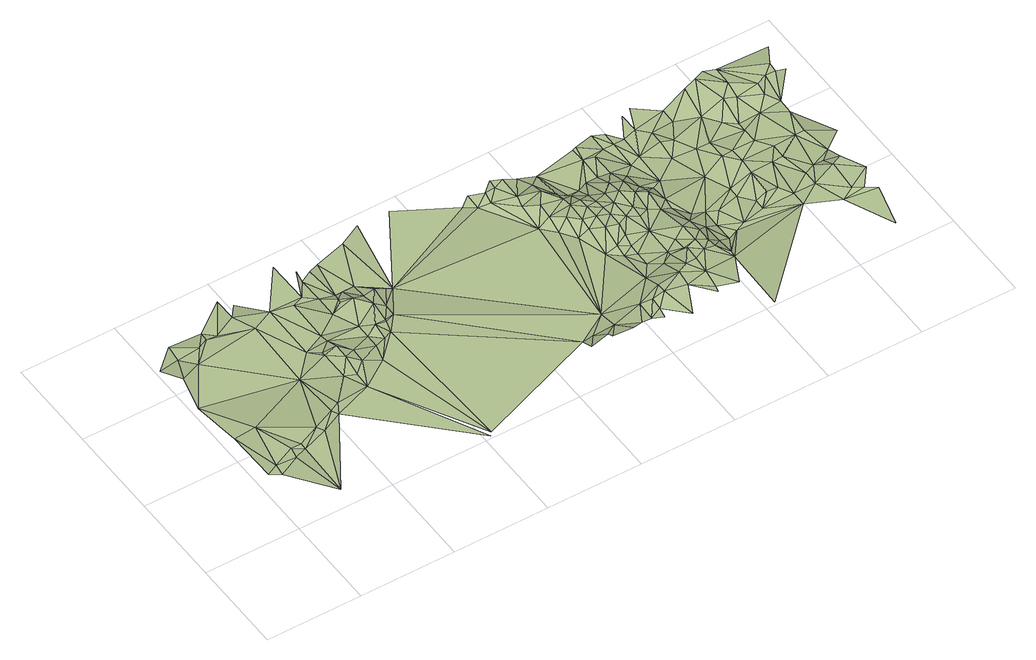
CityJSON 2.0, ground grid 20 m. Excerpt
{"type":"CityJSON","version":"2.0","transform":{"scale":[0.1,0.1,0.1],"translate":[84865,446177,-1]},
"CityObjects":{
"terrain1":{"type":"TINRelief","geometry":[{"type":"CompositeSurface","lod":"1","boundaries":[[[0,1,2]],[[1,3,2]],[[4,1,0]],[[5,3,1]],[[4,0,6]],[[7,3,5]],[[4,8,1]],[[8,5,1]],[[4,6,9]],[[4,9,8]],[[8,10,5]],[[8,9,10]],[[7,11,12]],[[13,14,12]],[[9,6,15]],[[10,16,5]],[[13,17,14]],[[11,13,12]],[[10,9,16]],[[7,5,18]],[[9,15,16]],[[7,18,11]],[[19,17,13]],[[15,6,20]],[[19,13,11]],[[16,18,5]],[[19,11,21]],[[19,22,17]],[[16,15,23]],[[19,21,22]],[[15,20,23]],[[16,23,18]],[[24,21,11]],[[25,22,21]],[[23,20,26]],[[18,24,11]],[[18,23,26]],[[24,25,21]],[[25,27,22]],[[20,28,26]],[[18,26,29]],[[24,30,25]],[[25,30,27]],[[18,31,24]],[[26,28,29]],[[18,29,32]],[[18,32,31]],[[20,33,28]],[[34,30,24]],[[28,35,29]],[[34,36,30]],[[31,34,24]],[[31,32,37]],[[38,32,29]],[[35,38,29]],[[31,37,39]],[[40,37,32]],[[28,41,35]],[[38,40,32]],[[41,38,35]],[[31,42,34]],[[40,39,37]],[[31,39,42]],[[43,40,38]],[[41,43,38]],[[28,44,41]],[[43,39,40]],[[28,45,44]],[[34,42,46]],[[47,43,41]],[[48,39,43]],[[42,39,49]],[[47,41,44]],[[34,46,50]],[[42,51,46]],[[47,48,43]],[[48,49,39]],[[42,49,51]],[[34,50,52]],[[53,44,45]],[[54,47,44]],[[46,51,55]],[[46,55,50]],[[54,48,47]],[[53,54,44]],[[56,49,48]],[[54,56,48]],[[55,51,57]],[[50,55,58]],[[59,51,49]],[[57,51,60]],[[50,58,61]],[[59,60,51]],[[53,56,54]],[[62,49,56]],[[55,57,63]],[[55,63,58]],[[57,60,59]],[[64,56,53]],[[62,59,49]],[[64,65,56]],[[65,62,56]],[[63,66,58]],[[57,59,67]],[[57,67,63]],[[68,64,53]],[[68,65,64]],[[69,59,62]],[[69,67,59]],[[70,62,65]],[[63,71,66]],[[63,67,72]],[[68,70,65]],[[69,72,67]],[[63,72,71]],[[69,62,73]],[[70,73,62]],[[69,73,72]],[[53,45,74]],[[75,70,68]],[[76,73,70]],[[72,73,76]],[[75,76,70]],[[72,77,71]],[[72,76,75]],[[68,53,74]],[[72,75,77]],[[75,78,77]],[[75,68,79]],[[68,74,79]],[[80,74,81]],[[75,82,83]],[[84,80,81]],[[79,74,80]],[[85,80,84]],[[75,79,86]],[[85,84,87]],[[75,88,82]],[[79,80,85]],[[89,85,87]],[[75,86,88]],[[90,85,89]],[[79,85,91]],[[91,85,90]],[[92,91,90]],[[88,93,82]],[[79,91,94]],[[95,91,92]],[[96,92,97]],[[79,98,86]],[[96,95,92]],[[88,99,93]],[[100,99,88]],[[79,101,98]],[[100,88,86]],[[79,94,102]],[[79,102,101]],[[103,91,95]],[[104,95,96]],[[100,105,99]],[[100,86,106]],[[104,96,107]],[[94,91,103]],[[104,103,95]],[[108,100,106]],[[108,105,100]],[[99,105,109]],[[98,110,86]],[[111,106,86]],[[110,111,86]],[[112,109,105]],[[108,112,105]],[[104,107,113]],[[98,114,110]],[[98,101,114]],[[104,115,103]],[[108,106,116]],[[94,103,115]],[[94,117,102]],[[116,106,111]],[[118,101,102]],[[108,119,112]],[[104,113,115]],[[120,114,101]],[[121,111,110]],[[117,122,102]],[[123,110,114]],[[118,120,101]],[[94,124,117]],[[118,102,125]],[[122,125,102]],[[108,126,119]],[[108,116,126]],[[120,123,114]],[[94,127,124]],[[123,121,110]],[[94,115,127]],[[121,116,111]],[[124,128,117]],[[129,122,117]],[[118,130,120]],[[128,129,117]],[[118,125,130]],[[131,125,122]],[[129,132,122]],[[133,123,120]],[[134,115,113]],[[130,133,120]],[[135,116,121]],[[126,116,135]],[[132,131,122]],[[136,127,115]],[[137,113,138]],[[124,139,128]],[[126,140,119]],[[141,130,125]],[[142,121,123]],[[124,127,139]],[[137,134,113]],[[133,143,123]],[[134,136,115]],[[131,141,125]],[[142,135,121]],[[126,135,140]],[[143,142,123]],[[144,133,130]],[[136,145,127]],[[146,129,128]],[[141,144,130]],[[146,132,129]],[[147,131,132]],[[148,143,133]],[[145,139,127]],[[142,149,135]],[[149,140,135]],[[144,148,133]],[[150,136,134]],[[147,141,131]],[[139,146,128]],[[151,145,136]],[[152,142,143]],[[152,143,148]],[[150,151,136]],[[146,147,132]],[[153,144,141]],[[154,134,137]],[[155,139,145]],[[156,149,142]],[[153,148,144]],[[156,140,149]],[[147,153,141]],[[155,145,151]],[[152,156,142]],[[150,134,157]],[[152,148,158]],[[155,159,139]],[[159,146,139]],[[150,157,151]],[[153,158,148]],[[146,160,147]],[[161,153,147]],[[160,161,147]],[[155,151,162]],[[152,163,156]],[[155,162,159]],[[157,162,151]],[[152,158,163]],[[164,134,154]],[[164,157,134]],[[165,146,159]],[[166,158,153]],[[167,160,146]],[[161,166,153]],[[168,140,156]],[[167,161,160]],[[162,165,159]],[[169,162,157]],[[170,163,158]],[[166,170,158]],[[165,171,146]],[[172,169,157]],[[171,167,146]],[[173,166,161]],[[167,173,161]],[[164,172,157]],[[168,156,163]],[[174,165,162]],[[169,174,162]],[[170,175,163]],[[168,176,140]],[[177,170,166]],[[164,178,172]],[[177,166,173]],[[179,169,172]],[[174,180,165]],[[180,171,165]],[[181,173,167]],[[168,163,175]],[[178,179,172]],[[171,181,167]],[[182,175,170]],[[183,174,169]],[[177,182,170]],[[183,169,179]],[[183,180,174]],[[177,173,184]],[[185,173,181]],[[180,186,171]],[[184,173,185]],[[187,179,178]],[[188,181,171]],[[189,168,175]],[[189,175,182]],[[190,178,164]],[[186,188,171]],[[177,191,182]],[[177,184,191]],[[183,179,187]],[[192,186,180]],[[193,176,168]],[[194,185,181]],[[184,185,194]],[[183,195,180]],[[188,194,181]],[[190,187,178]],[[192,188,186]],[[183,187,196]],[[195,192,180]],[[197,193,168]],[[197,168,189]],[[198,182,191]],[[198,189,182]],[[184,199,191]],[[183,196,195]],[[184,194,199]],[[190,196,187]],[[199,194,188]],[[200,164,201]],[[198,197,189]],[[198,191,199]],[[197,202,193]],[[203,195,196]],[[204,196,190]],[[205,188,192]],[[203,196,204]],[[198,206,197]],[[206,202,197]],[[198,199,207]],[[199,188,205]],[[205,192,195]],[[198,207,206]],[[200,190,164]],[[206,208,202]],[[203,209,195]],[[207,199,210]],[[207,211,206]],[[206,211,208]],[[203,204,212]],[[199,205,210]],[[209,205,195]],[[207,213,211]],[[200,204,190]],[[203,212,209]],[[207,210,214]],[[215,212,204]],[[216,215,204]],[[207,217,213]],[[207,214,217]],[[213,218,211]],[[200,216,204]],[[219,210,205]],[[220,214,210]],[[221,205,209]],[[222,215,216]],[[223,209,212]],[[217,214,220]],[[219,220,210]],[[223,212,215]],[[219,205,221]],[[217,224,213]],[[222,223,215]],[[225,222,216]],[[226,221,209]],[[227,217,220]],[[223,226,209]],[[213,224,228]],[[229,225,216]],[[219,221,230]],[[225,223,222]],[[229,216,200]],[[227,224,217]],[[219,231,220]],[[232,230,221]],[[226,232,221]],[[227,220,231]],[[219,230,231]],[[233,223,225]],[[233,226,223]],[[233,225,229]],[[234,232,226]],[[235,230,232]],[[227,236,224]],[[229,200,237]],[[238,231,230]],[[227,231,236]],[[233,239,226]],[[235,238,230]],[[233,229,240]],[[239,234,226]],[[234,235,232]],[[241,237,200]],[[229,237,240]],[[233,242,239]],[[233,240,242]],[[243,231,238]],[[231,244,236]],[[235,245,238]],[[243,244,231]],[[245,243,238]],[[246,237,241]],[[247,242,240]],[[247,240,237]],[[248,235,234]],[[249,234,239]],[[249,239,242]],[[248,245,235]],[[250,243,245]],[[246,251,237]],[[246,241,252]],[[247,237,251]],[[249,242,247]],[[253,254,241]],[[255,244,243]],[[249,248,234]],[[250,245,248]],[[250,255,243]],[[252,241,254]],[[255,256,244]],[[247,251,257]],[[246,252,258]],[[246,258,251]],[[255,259,256]],[[260,249,247]],[[260,247,257]],[[251,261,257]],[[262,250,248]],[[263,255,250]],[[249,264,248]],[[258,261,251]],[[263,259,255]],[[260,265,249]],[[260,257,261]],[[262,263,250]],[[249,265,264]],[[266,262,248]],[[264,266,248]],[[267,259,263]],[[267,263,262]],[[260,268,265]],[[266,267,262]],[[268,264,265]],[[269,259,267]],[[270,267,266]],[[269,271,259]],[[272,270,266]],[[269,267,270]]]}]}
},
"vertices":[
[50,130,8],[50,150,14],[27,140,13],[27,250,9],[93,150,11],[71,250,14],[116,40,10],[15,350,9],[95,170,15],[119,160,9],[117,170,14],[74,440,11],[30,420,16],[50,470,10],[6,460,15],[174,180,8],[162,190,14],[51,500,16],[206,310,8],[96,470,16],[217,200,9],[118,480,15],[120,500,12],[207,210,14],[209,460,10],[141,480,12],[228,220,14],[187,550,13],[297,230,9],[274,270,14],[186,500,17],[253,360,10],[272,330,17],[410,0,15],[254,480,10],[296,260,14],[209,530,9],[274,340,14],[297,300,26],[297,360,14],[297,330,27],[320,280,20],[297,380,10],[320,310,21],[357,270,9],[418,10,12],[298,470,10],[363,300,15],[364,330,14],[365,360,13],[322,480,9],[342,410,14],[320,570,10],[407,320,10],[387,310,13],[345,460,9],[387,340,23],[367,430,21],[343,510,11],[386,410,31],[365,420,23],[343,530,20],[410,380,30],[374,450,10],[410,340,18],[408,340,22],[365,520,16],[389,450,11],[432,350,14],[408,410,24],[430,370,21],[388,530,12],[413,450,11],[431,410,29],[679,110,10],[470,410,9],[455,410,16],[456,550,10],[500,570,15],[745,150,9],[701,110,13],[679,80,25],[686,510,9],[568,570,13],[721,90,24],[747,110,16],[770,390,9],[724,80,26],[705,490,14],[768,80,23],[792,90,14],[814,130,15],[814,90,12],[703,520,20],[860,180,13],[836,120,24],[837,100,16],[835,80,12],[792,360,13],[727,500,31],[726,480,23],[815,330,11],[834,270,10],[860,140,29],[860,120,30],[748,500,32],[766,440,26],[882,60,12],[770,460,32],[750,520,32],[792,390,27],[792,420,32],[771,510,32],[904,110,31],[815,370,31],[905,140,36],[813,450,31],[860,250,9],[837,330,22],[795,500,29],[836,350,30],[835,410,32],[858,270,18],[837,390,32],[882,210,10],[859,310,32],[815,480,19],[905,190,16],[882,240,10],[882,260,13],[859,340,35],[882,300,35],[882,280,24],[859,370,34],[949,120,32],[837,430,24],[927,150,38],[950,90,17],[949,80,13],[927,210,16],[838,500,11],[883,330,35],[859,420,17],[858,390,33],[881,350,36],[926,200,18],[927,270,18],[904,310,35],[879,370,35],[858,430,11],[948,150,38],[949,180,40],[882,400,23],[904,350,36],[994,80,12],[948,190,31],[881,430,10],[972,160,40],[904,380,33],[949,220,27],[927,300,29],[926,320,37],[972,190,39],[903,440,9],[1017,130,22],[972,230,40],[927,370,36],[949,310,27],[929,490,10],[994,180,36],[927,400,30],[971,300,23],[995,160,36],[950,350,37],[994,210,35],[927,440,10],[928,520,10],[950,390,30],[1016,140,27],[1017,180,20],[994,240,31],[971,340,35],[949,430,17],[1015,220,21],[971,370,22],[972,350,30],[994,300,14],[1039,180,13],[994,320,19],[950,480,15],[1061,190,12],[971,410,14],[1017,270,11],[934,520,14],[995,360,13],[1040,260,11],[1038,220,12],[973,490,12],[994,430,11],[1015,370,11],[1197,180,12],[1017,0,16],[974,530,12],[1062,250,11],[1083,200,12],[1085,330,16],[996,490,12],[1017,440,11],[996,520,12],[1107,280,15],[1061,400,17],[1018,490,13],[1107,260,13],[1042,490,24],[1062,440,24],[1129,230,15],[1130,210,12],[1064,470,20],[1040,530,25],[1106,390,25],[1085,430,25],[1129,340,36],[1152,230,27],[1152,280,33],[1108,500,26],[1175,230,24],[1152,310,37],[1109,470,24],[1063,540,24],[1196,210,14],[1129,380,35],[1150,440,39],[1150,340,38],[1196,280,35],[1197,340,38],[1197,370,37],[1154,500,57],[1242,210,14],[1174,410,37],[1219,310,37],[1242,240,15],[1264,150,12],[1219,280,35],[1197,440,60],[1177,500,69],[1197,390,37],[1287,160,21],[1264,250,14],[1242,390,40],[1265,310,39],[1219,430,59],[1287,220,29],[1308,150,19],[1309,50,12],[1332,140,12],[1220,460,70],[1199,510,68],[1286,250,13],[1332,180,31],[1222,500,69],[1309,270,11],[1309,230,29],[1265,410,58],[1264,430,69],[1287,360,44],[1285,310,39],[1287,390,45],[1287,440,68],[1349,300,12],[1310,460,68],[1308,440,68],[1333,500,64],[1331,440,59]
]}
